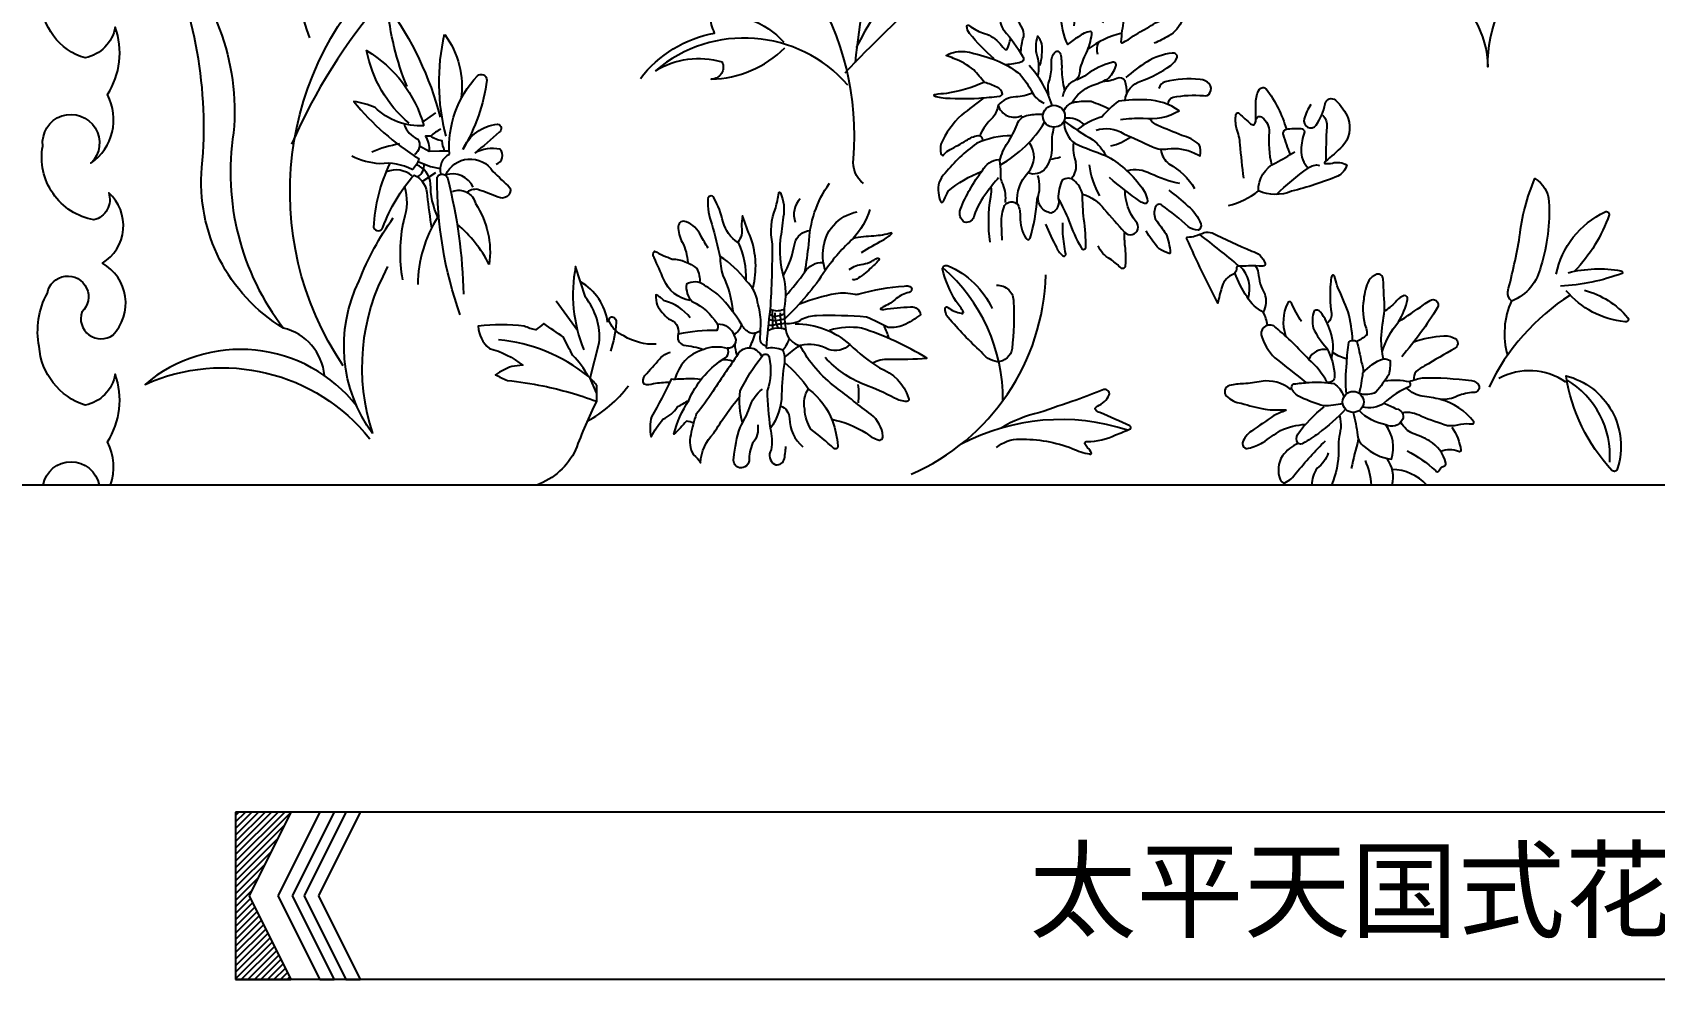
# Model space of a CAD drawing. Extents: x -66030 to 95157, y -13132 to 45879.
# Drawn here: x -44760 to -44129, y 2396 to 2765 of the extents above; entities that cross this region are included whole.
import ezdxf

# ---------------------------------------------------------------- set-up
doc = ezdxf.new("R2010")
doc.units = 0
doc.header["$LTSCALE"] = 100
doc.header["$MEASUREMENT"] = 0
for name, color, linetype in [('3', 11, 'CONTINUOUS'), ('4', 121, 'CONTINUOUS'), ('BH', 21, 'CONTINUOUS'), ('TEXT', 105, 'CONTINUOUS')]:
    doc.layers.add(name, color=color, linetype=linetype)
doc.styles.add('HZ', font='simhei.ttf')

# ---------------------------------------------------------------- blocks, each defined once
blk = doc.blocks.new('A$C39D27A13')
at = {"layer": '3'}
for p, q in [((637.69, 141.19), (643.05, 144.94)), ((638.07, 118.51), (643.05, 121.71)), ((698.17, 60.21), (689.87, 71.61))]:
    blk.add_line(p, q, dxfattribs=at)
for points in [[(606.92, 46.45, -0.374568), (626.2, 203.86, -0.041694), (675.8, 252.99, 0.24003), (693.46, 289.57, -0.294473), (672.43, 232.6, 0.150041), (586.82, 132.82)], [(1103.86, 252.01, 0.543655), (1082.25, 259.86, -0.348729), (1078.71, 256.33, -0.295387), (1075.57, 261.43, 0.367377), (1050.81, 254.76, 0.459903), (1049.24, 229.23, 0.624938), (1034.7, 194.68, -0.255142), (1052.78, 162.88, -0.448249), (1111.93, 216.73, -0.448249)], [(593.88, 174.26, -0.087595), (584.85, 227.88, -0.744055), (588.96, 227.27, -0.058259), (595.07, 182.32)], [(809.57, 117.5, -0.270944), (805.71, 127.02, 0.160936), (789.2, 194.96, 0.166357), (751.18, 223.33, 0.166357)], [(806.43, 164.56, -0.029805), (814.22, 211.62, -0.45915), (817.84, 211.5, -0.151007), (819.76, 201.44, -0.243457), (839.32, 217.51, -0.087508), (835.16, 206.25, -0.031564), (827.93, 192.6, -0.313281), (835.35, 192.45, 0.021526), (802.27, 160.41)], [(887.3, 151.33, -0.244363), (892.2, 157.88, 0.257196), (893.95, 161.72, -0.055535), (896.46, 168.37, 0.066964), (898.52, 175.54, 0.452464), (898.02, 176.73, 0.121566), (893.29, 174.62, 0.018051), (889.14, 171.57, -0.104814), (886.62, 183.14, -0.124964), (890.45, 197.33, -0.093107), (891.51, 178.93)], [(902.82, 179.98, -0.092069), (909.43, 190.26, -0.177878), (912.72, 191.84, -0.558011), (913.86, 190.12, 0.109551), (910.93, 181.16, 0.026574), (909.88, 172.65, 0.510019), (910.32, 172.27, 0.064126), (914.84, 174.97, -0.013966), (921.71, 178.96, -0.140693), (928.99, 181.55, 0.012659), (932.96, 182.15, -0.605716), (933.78, 181.12, -0.162566), (928.53, 174.99, -0.045082), (922.81, 172.09)], [(488.45, 53.91, -0.173904), (491.66, 74.76, -1.389298), (505.11, 67.37, 0.73149), (517.18, 58.42, 0.491505), (513.08, 86.4, 0.504606), (515.56, 113.81, -0.435755), (509.81, 103.28, -0.415023), (489.87, 132.04, -1.600816), (508.64, 125.34, 0.380556), (515.05, 152.07, 0.232427), (518.1, 178.4, -0.303494), (506.39, 166.36, -0.332582), (489.32, 189.18, -0.332582)], [(631.8, 155.18, -0.074234), (624.11, 186.64, -0.095175), (644.71, 143.28, -0.095175)], [(870.84, 168.28, -0.034886), (871.71, 173.81, 0.213312), (871.67, 177.55, 0.133815), (864.64, 185.65, 0.245135), (863.22, 185.76, 0.129331), (862.57, 183.08, 0.160243), (864.33, 177.09, -0.053523), (871.54, 167, -0.597668), (870.93, 164.67, -0.049171), (865.02, 163.69, -0.049171)], [(722.7, 158.4, -0.184221), (751.58, 176.08, -0.093907), (749.89, 182.66, -0.258152), (778.52, 172.49, -0.258152)], [(860.46, 166.05, -0.037387), (850.88, 175.9, -0.127315), (849.79, 178.67, -0.687605), (850.89, 178.84, 0.075166), (855.91, 176.18, -0.135194), (862.19, 172.52, -0.006786), (864.51, 169.91, 0.405674), (865.53, 169.72, 0.024889), (866.96, 173.92, 0.024889)], [(646.48, 175.45, -0.202984), (652.71, 150.39, -0.202984)], [(878.35, 163.42, 0.100018), (879.05, 171.88, 0.111679), (877.44, 174.8, 0.168189), (877.21, 166.97, -0.136964), (877.39, 159.4, -0.136964)], [(632.61, 140.91, -0.173449), (616.05, 169.23, -0.19237), (638.31, 139.96)], [(728.55, 161.37, -0.213959), (754.48, 164.81, -0.566335), (750.26, 158.13, 0.194675), (778.9, 170.29)], [(856.51, 156.85, -0.069979), (841.87, 152.55, 0.014596), (837.47, 152.05, 0.066241), (837.05, 151.89, 0.592188), (837.15, 151.63, 0.062406), (839.7, 150.91, 0.039925), (854.57, 150.72, 0.016024), (862.52, 151.47, 0.296548), (863.69, 152.3, 0.26007), (861.54, 155.02, 0.041145), (856.7, 156.83, 0.024326), (852.58, 161.72, 0.076245), (844.67, 166.21, 0.011164), (841.78, 167.36, -0.076203), (845.6, 168.8, -0.119979), (852.61, 168.07, -0.051715), (862.71, 164.83, -0.068693), (870.57, 159.95, -0.066119), (875.39, 152.76, 0.163497), (879.95, 148.81)], [(881.79, 152.11, -0.160264), (882.12, 157.98, 0.076599), (882.84, 163.98, -0.207472), (883.96, 168.32, -0.259668), (885.28, 169.03, -0.270779), (886.48, 167.32, -0.048363), (886.78, 161.94, 0.045564), (887.82, 153.95)], [(890.77, 148.9, -0.162405), (898.52, 155.62, 0.050426), (904.64, 158.16, 0.138294), (907.87, 163.13, 0.72214), (906.37, 164.61, 0.096926), (896.7, 160, -0.059902), (892.55, 157.69)], [(911.51, 149.81, -0.317965), (917.83, 157.41, 0.069852), (929.26, 163.44, 0.108796), (931.85, 166.55, 0.511626), (929.9, 168.19, 0.118559), (920.07, 164.86, 0.04235), (911.76, 158.69)], [(648.27, 128.82, -0.207264), (659.17, 159.4, -0.638051), (662.86, 157.77, -0.102398), (653.49, 130.71)], [(912.17, 152.55, 0.064926), (911.5, 157.34, 0.412317), (908.31, 158.3, -0.079143), (902.77, 157.14, -0.05588)], [(928.34, 148.17, -0.375278), (930.24, 151.09, -0.06794), (942.04, 151.69, 0.379226), (944.54, 152.76, 0.290728), (944.4, 156.29, 0.200273), (940.69, 157.91, 0.095728), (927.13, 157.03, 0.274459), (924.66, 154.48)], [(875.43, 152.69, -0.102433), (868.91, 151.21, 0.207746), (862.04, 147.91, 0.465834), (871.25, 143.96)], [(962.39, 141.73, -0.003588), (962.46, 149.11, -0.140536), (963.86, 154.14, -0.481999), (966.5, 154.27, -0.089881), (974.32, 138.62)], [(638.31, 139.96, -0.213768), (619.33, 147.07, 0.054662), (611.03, 149.44, 0.083906), (636.41, 127.16)], [(856.51, 150.8, 0.012574), (847.78, 144.1, 0.099287), (839.75, 132.79, 0.120877), (839.78, 129.12, 0.167037), (840.37, 128.39, 0.295456), (840.94, 128.8, -0.090721), (843.39, 130.71, 0.023375), (849.61, 134.16, -0.114013), (854.26, 136.19, -0.402573), (855.99, 134.24, -0.402573)], [(862.04, 147.91, -0.139889), (859.97, 143.21, 0.100123), (854.88, 136.05)], [(887.62, 145.57, -0.289439), (892.03, 149.22, -0.055346), (898.35, 149.48, -0.019868), (905.45, 146.59, -0.019868)], [(909.66, 142.39, -0.041186), (918.5, 142.89, 0.16978), (932.55, 145.8, 0.149538), (919.92, 150.01, 0.04984), (908.87, 149.48, 0.063379), (902.56, 143.44, 0.105248), (892.74, 138.34)], [(983.8, 148.29, 0.067155), (981.31, 142.62, 0.865378), (985.94, 140.23, 0.100526), (989.42, 148.52, -0.59903), (993.5, 149.89, -0.108763), (998.4, 142.75, -0.271813), (996.21, 132, -0.019237), (989.46, 126.01, 0.706836), (989.41, 125.27, 0.058155), (992.28, 125.4, -0.21893), (997.91, 124.63, -0.202297), (994.41, 120.3, -0.035253), (976.34, 114.44, -0.202315), (963.46, 114.56, -0.202315)], [(630.61, 140.68, 0.219998), (635.94, 134.74, -0.421002), (634.63, 128.7, -0.421002)], [(653.49, 130.71, -0.268624), (667.07, 140.62, -0.662847), (667.72, 137.39, -0.005968), (658.19, 129.31, -0.005968)], [(864.93, 110.05, 0.102155), (864.06, 117.03, -0.190702), (863.15, 121.74, 0.043372), (862.7, 126.44, -0.093997), (865.81, 133.43, 0.048466), (869.49, 140.46, -0.285641), (873.9, 144.13, -0.039319), (879.58, 144.46, -0.039319)], [(883.79, 139.37, 0.10191), (883, 131.59, -0.145229), (880.6, 123.51, -0.352846), (873.62, 121.62, -0.391486)], [(887.65, 141.81, 0.231628), (892, 133, 0.014695), (903.85, 128.41, -0.112174), (917.57, 116.45, -0.154839), (920.21, 110.71, -0.572887), (919.1, 109.71, -0.091759), (917.38, 110.5, -0.030295), (905.45, 119.78, -0.030295)], [(887.65, 141.81, 0.020218), (898.98, 134.47, -0.095015), (903.95, 128.49, -0.095015)], [(900.19, 138.18, -0.228261), (910.99, 136.84, -0.004888), (922.16, 131.76, 0.166044), (928.14, 131.01, -0.137738), (938.59, 129.29, -0.0099), (940.7, 128.19, 0.183798), (940.33, 132.63, 0.129235), (933.61, 136.21, -0.005916), (924.3, 140.02, -0.115815), (921.24, 142.39)], [(957.77, 119.53, -0.012282), (956.34, 132.62, 0.06729), (954.96, 139, -0.099395), (954.68, 144.31, -0.763839), (956.07, 144.63, 0.0139), (960.4, 140.72, 0.247323), (961.68, 140.36, 0.180904), (962.39, 141.78, -0.198202), (963.32, 143.56, -0.218736), (964.96, 143.14, -0.24555), (967.64, 137.53, 0.083886), (968.57, 124.63)], [(988.52, 144.02, -0.219197), (990.05, 139.47, 0.020187), (989.75, 126.45)], [(646.4, 130.24, -0.068937), (645.42, 134.03, -0.108187), (640.92, 135.93), (639.02, 135.93, -0.124695), (640.44, 130)], [(867.39, 136.06, 0.111478), (853.62, 133.06, 0.068918), (841.43, 121.42, 0.268082), (838.87, 113.84, 0.111838), (839.77, 110.26, 0.400742), (840.29, 110.14, 0.209015), (840.98, 111.1, -0.025847), (842.61, 114.42, -0.089294), (855.46, 122.07, -0.089294)], [(869.41, 109.79, -0.20161), (873.62, 121.62, 0.365158), (874.11, 133.42, 0.365158)], [(975.89, 128.76, -0.030613), (973.24, 136.44, -0.457103), (974.32, 138.62, -0.036667), (979.94, 138.93, -0.339661), (981.45, 137.56, 0.090586), (980.08, 130.58, 0.207565), (982.82, 123.43)], [(636.41, 127.16, -0.170849), (633.8, 122.89, 0.154074), (621.22, 125.16, -0.104608), (610.32, 128.11, -0.104608)], [(646.83, 120.82, -0.594299), (665.24, 122.17, -0.001227), (671.98, 115.68, -0.619007), (667.25, 112.11, 0.008961), (659.33, 115.14, 0.234138), (654.79, 113.65)], [(862.25, 119.71, 0.04479), (857.69, 113.92, 0.10046), (852.69, 104.95, -0.439005), (849, 102.39, -0.347606), (847.32, 107.41, -0.067643), (855.89, 122.51, -0.240388), (862.3, 126.87, -0.240388)], [(925.44, 130.56, 0.182773), (928.57, 125.06, -0.130385), (938.6, 115.57, -0.130385)], [(963.46, 114.56, -0.299417), (970.21, 125.56, 0.020532), (977.67, 129.82)], [(625.01, 125.11, 0.102304), (618.73, 100.33, 0.734687), (622.39, 100.37, -0.09403), (634.51, 120.76, -0.301506), (639.56, 112.66, 0.006833), (641.3, 100.08)], [(643.76, 104.4, -0.113482), (640.96, 117.37, 0.28517), (635.46, 124.79)], [(652.54, 66.24, -0.087595), (643.51, 119.86, -0.744055), (647.61, 119.25, -0.058259), (653.73, 74.3)], [(863.62, 95.33), (863.33, 102.07, -0.098818), (864.53, 108.83, -0.480031), (869.74, 109.23, -0.115853), (870.63, 104.49, 0.149743), (872.82, 96.11, 0.624945), (874.53, 96.1, 0.047759), (877.3, 111.36, 0.167514), (877.56, 120.57)], [(932.81, 117.41, -0.059032), (921.43, 121.28, 0.188502), (912.31, 122.37)], [(970.43, 113.2, -0.034926), (982.82, 123.43, -0.254834), (987.26, 124.5, -0.254834)], [(630.72, 116.37, -0.161877), (630.48, 103.22, 0.101796), (630.01, 79.99)], [(649.46, 114.36, -0.455046), (658.47, 109.62, -0.182971), (663.76, 85.93, -0.182971)], [(771.77, 53.26, -0.011852), (773.33, 68.48, 0.018084), (774.13, 93.88, -0.146643), (775.4, 108.04, 0.02138), (776.59, 113.73, -0.40477), (776.89, 114.07, -0.179418), (777.22, 113.76, -0.156728), (778.35, 104.31, 0.004412), (777.19, 95.41, 0.086448), (778.31, 81.46, -0.107972), (778.66, 68.84, 0.037526), (779.35, 60.18, 0.037526)], [(786.77, 83.03, 0.013062), (788.29, 93.73, -0.147954), (796.35, 117.54, -0.147954)], [(858.88, 94.54, -0.074127), (859.15, 112.28, 0.113577), (859.28, 116.2, 0.113577)], [(894.93, 113.47, 0.147707), (891.67, 118.59, 0.362305), (887.03, 118.72, 0.112752), (885.45, 111.63, -0.397624), (882.67, 105.95, -0.434063), (877.76, 112.82, -0.178975)], [(894.93, 113.34, -0.16076), (903.35, 107.42, -0.003907), (911.24, 98.48, 0.238834), (914.28, 97.55, 0.588094), (915.65, 102.63, -0.160578), (911.5, 114.78)], [(928.52, 114.81, -0.024522), (935.97, 108.69, -0.133077), (941.01, 101.71, -0.354743), (939.98, 99.24, -0.164846), (936.06, 100.7, 0.027642), (925.97, 108.92, 0.556834), (923.27, 108.13, 0.239103), (923.58, 103.14, -0.01383), (927.37, 98, -0.079316), (929.09, 90.45, -0.555995), (928.7, 90.22, -0.085512), (924.79, 92.04, -0.05842), (919.66, 99.01, -0.05842)], [(766.68, 76.99, 0.139462), (765.74, 96.26, -0.027109), (762.49, 104.92, 0.051317), (762.09, 100.62, -0.221909), (760.58, 94.48, -0.171227), (754.88, 102.45, 0.074253), (751.31, 111.82, 0.944863), (749.02, 111.16, 0.106778), (750.5, 101.61, -0.011726), (753.75, 88.65, -0.011726)], [(885.45, 111.63, -0.027517), (889.63, 102.92, 0.048099), (894.38, 92.5, 0.739623), (896.21, 92.42, 0.03242), (895.47, 103.59, -0.028183), (894.93, 113.47)], [(618.37, 20.01), (618.37, 20.01, -0.277974), (613.07, 79.54, -0.060197), (626.42, 104.09)], [(749.09, 92.25, -0.012019), (746.19, 97.17, 0.197858), (740.56, 102.5, 0.549295), (737.41, 100.73, 0.136359), (738.98, 94.56, -0.100366), (741.14, 86.74, -0.100366)], [(812.05, 107.29, -0.104599), (805.59, 96.06, 0.058165), (794.78, 83.65, -0.059762), (778.83, 64.67)], [(794.78, 83.65, -0.121711), (793.88, 91.23, -0.348764), (807.18, 106.44, -0.361339)], [(880.46, 101.64, 0.012265), (884.85, 92.37, 0.147377), (887.58, 89.15, 0.548457), (888.36, 90.05, -0.016337), (887.29, 97.81, -0.025235), (887.3, 102.16, -0.025235)], [(1079.47, 82.08, -0.238566), (1098.52, 106.4, -0.612119), (1100.06, 105.25, -0.107541), (1086.61, 83.27, -0.107541)], [(778.31, 81.46, 0.087226), (782.79, 94.15, -0.318345), (788.81, 99.12, -0.318345)], [(808.87, 90.55, -0.032696), (817.12, 95.37, 0.07956), (820.58, 98.03, 0.506683), (820.44, 98.2, -0.061834), (813.61, 97, 0.033564), (805.59, 96.06)], [(911.24, 98.48, 0.05258), (911.42, 93.02, -0.045671), (911.56, 85.5, -0.790313), (909.54, 84.85, 0.056573), (905.62, 88.09, -0.182831), (900.98, 93.22, -0.182831)], [(742.03, 71.83, -0.254028), (731.78, 80.05, 0.020063), (728.01, 88.57, -0.390345), (728.19, 91.09, 0.040662), (735.09, 88.04, -0.16947), (744.63, 84.34, -0.157654), (745.74, 78.8, -0.157654)], [(771.88, 54.61, -0.107141), (771.34, 54.18, -0.374275), (769.35, 57.03, 0.008429), (769.59, 63.38, 0.064726), (768.35, 71.2, 0.172758), (763.93, 79.53, 0.086474), (753.75, 89.07, 0.080046), (754.81, 81.65, -0.096438), (758.63, 67.67)], [(705.57, 35.9), (703.14, 41.58), (706.65, 55.38, 0.19207), (701.24, 73.23), (697.45, 85.13, 0.148651), (700.7, 52.67)], [(779.19, 73.6, 0.033035), (786.77, 83.03, -0.278058), (793.96, 86.65, -0.278058)], [(804, 83.98, -0.12069), (809.45, 86.08, 0.096172), (812.84, 87.21, -0.001131), (814.46, 88.1, -0.277661), (815.55, 88.25, -0.289336), (815.57, 87.65, -0.055486), (812.21, 84.32, -0.063646), (806.94, 80.23, -0.318481), (805.27, 80.17, -0.318481)], [(861.42, 77.81, -0.438116), (868.06, 71.36, -0.038278), (867.47, 53.19, -0.369834), (861.62, 48.02, -0.20409), (855.48, 51.83, -0.026668), (842.56, 65.22, -0.201541), (841.44, 69.05, -0.47901), (842.47, 69.21, 0.134076), (847.75, 66.92, 0.518739), (848.58, 67.27, 0.059452), (845.73, 71.44, -0.074153), (840.33, 84.17, -0.526464), (842.56, 85.38, -0.185653), (859.74, 68.74)], [(965.35, 67.33, -0.143331), (959, 73.27, -0.068473), (954.3, 82.66)], [(962.29, 85.32, -0.095606), (963.4, 82.72, 0.111151), (965.88, 74.4, -0.195582), (965.35, 67.33, -0.195582)], [(1012.11, 49.17, -0.040115), (1011.25, 57.1, -0.020908), (1012.62, 68.02, 0.006336), (1012.02, 80.21, 0.498735), (1009.54, 82.08, 0.161842), (1006.46, 79.7, 0.094832), (1004.47, 72.32, 0.128316), (1005.38, 61.07, -0.161481), (1005.62, 58.42, -0.056515), (1001.78, 55.89, -0.056515)], [(1084.1, 82.7, -0.106511), (1104.67, 83.46, -0.4571), (1105.17, 82.45, -0.075409), (1081.1, 77.44)], [(759.15, 58.43, 0.118178), (762.23, 62.37, 0.048646), (753.42, 73.76, 0.029451), (747.6, 77.84, 0.299481), (740.61, 78.26, 0.234459), (742.91, 71.45, -0.137377), (752.69, 62.8, -0.325186), (759.26, 58.14, -0.626373), (756.51, 53.26, -0.626373)], [(784.7, 70.64, -0.041728), (798.77, 74.67, -0.091074), (806.4, 74.32, 0.156327), (807.87, 74.49, -0.045567), (825.48, 77.52, -0.266967), (828.23, 76.95, -0.47275), (827.34, 74.99, 0.111574), (822.36, 72.64, -0.088925), (817.67, 69.59, 0.165684), (816.22, 68.55, 0.114452), (817.5, 68.44, -0.022775), (827.97, 69.41, -0.429262), (831.78, 66.35, -0.044824), (825.23, 62.22, -0.108682), (819.24, 61.37, -0.00022), (810.79, 65.45, 0.028558), (791.27, 65.92, 0.118506), (785.37, 64.42)], [(1000.13, 56.34, 0.048822), (998.45, 67.43, 0.01405), (994.12, 77.62, 0.032908), (993.04, 81.41, 0.703632), (992.03, 81.47, 0.077088), (991.57, 78.39, 0.065277), (991.9, 66.96, -0.215884), (990.49, 63.19, -0.423991)], [(1090.43, 75.92, -0.151576), (1107.34, 65.19, -0.755242), (1106.2, 63.59, -0.197129), (1083.35, 75.69)], [(742.09, 65.13, 0.168175), (732.13, 71.7, 0.080196), (728.66, 74.15, 0.01895), (729.16, 70, 0.061474), (733.61, 64.7, -0.402049), (737.43, 58.77, 0.445574), (739.55, 54.54, -0.051278), (747.18, 52.84, -0.180696), (756.51, 53.26, -0.459937), (754.6, 48.82, -0.459937)], [(980.27, 63.65, -0.029078), (976.29, 70.93, 0.702884), (974.71, 70.77, 0.193216), (974, 58.31)], [(1011.67, 51.87, -0.095444), (1017.95, 63.52, 0.087219), (1021.57, 72.31, 0.410765), (1020.28, 73.8, 0.135407), (1017.31, 71.85, -0.073643), (1012.78, 67.83, -0.073643)], [(1018, 63.54, 0.002626), (1027.78, 70.18, -0.038732), (1030.32, 71.93, -0.310126), (1032.63, 71.92, -0.336321), (1033.24, 69.11, -0.037139), (1019.28, 49.96)], [(728.85, 54.84, -0.151251), (716.23, 58.09, -0.183104), (710.65, 63.55, -0.60957), (711.75, 65.52, -0.403406), (713.21, 63.24, -0.071168), (710.98, 52.13, -0.071168)], [(778.83, 64.67, -0.008676), (776.08, 64.03, -0.249064), (772.86, 64.73)], [(778.62, 66.51, -0.09411), (775.15, 65.62, -0.258208), (773.12, 66.75)], [(991.92, 49.21, 0.152651), (991.51, 59.87, 0.079798), (987.67, 67.37, 0.393994), (985.11, 67.87, 0.137365), (984.75, 61.14, 0.066595), (990.07, 53.27, -0.119689), (993.13, 42.41, -0.473233), (990.25, 39.98, -0.473233)], [(705.57, 38.93, 0.031239), (702.32, 42.4, 0.075171), (696.37, 50.51, -0.020577), (692.76, 57.54, -0.011098), (685.13, 62.86, 0.033909), (681.93, 60.41, -0.044573), (677.42, 61.87, 0.061066), (659.55, 61.87, 0.226665), (663.88, 53.22, -0.104363), (676.84, 46.68, 0.024445), (672.55, 46.18, 0.062701), (666.29, 42.99, 0.034852), (670.92, 40.77, -0.016289), (684.73, 38.61, -0.037806), (705.57, 32.66)], [(769.65, 60.47, -0.306274), (765.29, 59.29, -0.144604), (762.23, 62.37)], [(778.98, 63.01, -0.030401), (775.57, 62.53, -0.118147), (772.61, 62.23)], [(783.01, 62.8, -0.188491), (804.21, 54.75, 0.048812), (815.81, 45.64, -0.230409), (827.14, 33.9, -0.547187), (826.5, 32.52, -0.125413), (821.71, 33.89, 0.02509), (809.86, 39.13, -0.112148), (794.67, 49.66, -0.112148)], [(812.98, 47.54, -0.140777), (819.47, 49.03, 0.024358), (834.31, 49.45, 0.058025), (808.87, 61.1, 0.114641), (796.36, 60.26)], [(990.25, 39.98, 0.091721), (983.06, 48.92, 0.03273), (970.28, 61.33, 0.710714), (964.48, 58.55, 0.117639), (969.82, 49.5, -0.007555), (981.89, 39.98, -0.007555)], [(1023.94, 55.81, -0.077403), (1035.67, 58.07, -0.209928), (1040.57, 56.65, -0.468872), (1039.96, 53.24, 0.003792), (1028.2, 46.39, 0.050483), (1024.94, 44.23, 0.218479), (1023.99, 40.95)], [(516.27, 0, 0.212842), (515.05, 16.79, 0.232427), (518.1, 43.13, -0.303494), (506.39, 31.08, -0.302967), (488.45, 53.91)], [(612.13, 30.84, 0.425197), (529.7, 39.2, -0.342632), (617.23, 18.04, -0.342632)], [(734.07, 39.92, 0.049457), (727.74, 39.39, -0.179946), (724.14, 39.32, -0.326209), (724.45, 42.61, -0.003444), (730.25, 49.16, -0.162389), (734.46, 51.78)], [(770.02, 50.08, 0.497443), (761.48, 52.03, 0.004694), (750.89, 36.43, -0.034583), (744.41, 27.6, 0.017379), (742.27, 19.61, 0.20133), (743.4, 11.74, -0.085844), (746.12, 8.71, -0.185723), (751.24, 20.15, -0.029385), (761.28, 34.4)], [(762.42, 24.2, -0.099917), (761.6, 36.63, -0.056408), (770.12, 50.19, -0.747877), (772.79, 49.76, -0.143409), (772.03, 36.67, 0.016012), (773.2, 22.13, -0.109238), (773.59, 13.72, 0.413084), (774.92, 8.07, 0.402429), (778.61, 9.66, 0.046892), (779.37, 15.07)], [(771.77, 53.26, -0.171906), (778.13, 52.63, -0.132348), (778.77, 47.76, 0.038611), (777.71, 35.26, -0.152616), (773.26, 21.93, -0.152616)], [(804.21, 54.75, -0.305387), (795.94, 52.84, 0.187607), (784.91, 54.32, 0.061796), (778.83, 49.7)], [(797.28, 25.6, -0.088607), (810.5, 20.32, 0.086322), (814.88, 17.74, 0.634805), (817.14, 19.04, 0.215218), (812.54, 27.46, -0.000954), (798.94, 38.01, -0.112253), (784.91, 54.32)], [(997.69, 35.51, -0.057315), (997.94, 47.49, -0.046035), (998.66, 55.65, -0.367251), (1001.78, 55.89, -0.028379), (1003.5, 47.95, -0.13445), (1004.25, 43.73, 0.019305)], [(743.43, 24.18, 0.034227), (740.61, 24.88, -0.039705), (735.73, 19.79, -0.079701), (741.53, 32.97, -0.14314), (754.6, 48.82, -0.128691), (758.7, 48.29, -0.128691)], [(778.77, 47.76, -0.072148), (788.31, 37.27, -0.136157), (797.57, 24.89, -0.061196), (799.6, 15.29, -0.668684), (798.05, 14.27, 0.027761), (789.06, 21.78, -0.127896), (786.72, 29.54, -0.198562), (788.12, 37.47, -0.202826)], [(705.57, 38.93), (705.57, 32.66, 0.025902), (697.45, 13.72, -0.197716), (682.29, 0)], [(746.33, 41.08, 0.057461), (741.24, 41.4, -0.029366), (734.67, 41.19, -0.02027), (727.04, 26.57, 0.126739), (726.83, 18.73, -0.042571), (731.49, 25.72, 0.160061), (737, 30.38, -0.000027), (741.53, 32.97, -0.000027)], [(976.09, 37.2, 0.215136), (964.52, 40.37, -0.023008), (957.68, 39.44, 0.06238), (952.19, 38.77, 0.594361), (951.07, 34.57, 0.161051), (956.68, 31.89, 0.01681), (966.01, 29.49, 0.027425), (973.98, 29.26, -0.893621), (974.08, 29.04, 0.018514), (969.5, 27.06, 0.003434), (960.7, 20.96, 0.171122), (957.3, 16.49, 0.588173), (959.58, 14.3, 0.046671), (965.16, 16.56, -0.004185), (972.06, 21.23, -0.094863), (981.78, 23.63, -0.094863)], [(996.28, 31.72, -0.050367), (988.93, 30.79, -0.05061), (980.12, 34.13, -0.159302), (976.44, 37.24, -0.403394), (977.27, 39.36, -0.02673), (983.24, 39.95, -0.06743), (992.82, 39.51, -0.171182), (996.56, 34.71)], [(1012.6, 40.57, -0.08735), (1022.2, 40.29, -0.244965), (1022.44, 38.37, 0.099346), (1012.35, 31.89, -0.228044), (1003.93, 30.38)], [(1022.2, 40.29, -0.053469), (1027.41, 41.76, -0.039073), (1046.44, 40.66, -0.301417), (1049.49, 38.41, -0.458195), (1047.22, 36.07, 0.081999), (1041.12, 34.7, -0.143244), (1034.3, 33.43, 0.014731), (1027.26, 34.61, -0.154116), (1021.36, 37.65, -0.154116)], [(768.38, 23.39, -0.226089), (766.4, 16.3, 0.099605), (765.02, 9.42, -0.498399), (760.61, 6.98, -0.345594), (759.06, 10.55, -0.055035), (761.55, 22.47, 0.035176), (765.2, 30.03, -0.173101), (770.29, 37.38, -0.162833)], [(861.42, 14.65, -0.184272), (870.42, 17.88, -0.095718), (890.92, 14.25, 0.064455), (897.69, 12.09, 0.481393), (898.4, 12.37, 0.098918), (896.9, 14.54, -0.074285), (895.88, 16.07, -0.634578), (896.73, 16.94, 0.120268), (907.76, 19.52, 0.021603), (913.63, 21.94, 0.524777), (913.38, 23.03, 0.007136), (901.69, 28.24, -0.159008), (899.8, 29.49, -0.317946), (900.73, 30.68, 0.171229), (905.36, 35.14, 0.546958), (903.28, 37.21, -0.013064), (892.48, 33.12, 0.001452), (878.23, 28.2, 0.085315), (863.2, 22.19)], [(1012.34, 31.89, -0.000881), (1017.15, 29.73, -0.478493), (1019.6, 25.51, -0.435292), (1013.07, 23.49)], [(1019.31, 28.29, -0.163039), (1027.01, 26.83, 0.028587), (1037.13, 23.25, 0.111783), (1042.34, 23.74, -0.063951), (1046.59, 23.81, 0.579629), (1047.35, 24.58, 0.17509), (1034.18, 33.35)], [(777.28, 30.81, -0.314197), (780.75, 25.95, 0.216037), (785.97, 14.92)], [(997.41, 29.49, -0.036518), (986.81, 20.1, -0.022189), (980.92, 16.31, -0.388623), (978.83, 16.32, -0.27959), (978.77, 19.82, -0.069871), (989.09, 30.47)], [(995.09, 27.22, -0.05307), (995.59, 22.12, 0.082821), (994.67, 13.53, -0.096308), (991.88, 0)], [(1000.34, 28.26, -0.046106), (1002.02, 19.41, 0.194072), (1004.59, 15.01, 0.146902), (1015.23, 10.05, 0.239711), (1013.07, 23.49, -0.159632), (1002.68, 29)], [(1021.37, 13.3, -0.065925), (1032.42, 5.65, 0.366447), (1033.47, 5.21, 0.001316), (1034.53, 6.7, -0.180286), (1035.68, 7.32, 0.478204), (1036.39, 8.58, 0.195692), (1030.14, 17.26, 0.041797), (1023.59, 20.08, -0.167879), (1019.05, 24.27, -0.167879)], [(1038.78, 22.58, -0.116388), (1042.32, 13.53, -0.612222), (1041.42, 13.07, 0.20278), (1034.49, 13.07)], [(978.88, 16.19, 0.138466), (972.83, 11.34, 0.248062), (971.94, 2.2, 0.388231), (973.73, 0.86, 0.138033), (978.11, 4.7, -0.021594), (989.56, 17.24, -0.021594)], [(489.99, 0, -0.832839), (511.8, 0, -0.832839)], [(990.66, 12.56, -0.167502), (986.27, 6.58, 0.137062), (984.22, 0)]]:
    blk.add_lwpolyline(points, format="xyb", dxfattribs=at)
for points in [[(564.19, 137.2, 0.205802), (583.62, 61.13, -0.286936), (551.9, 123.73, 0.134007), (536.44, 211.69, -0.226865)], [(1060.56, 75.31, 0.022968), (1065.19, 96.74, -0.075027), (1071.17, 119.41, -0.25194), (1076.59, 110.36, -0.090869), (1073.5, 85.28, -0.244574), (1062.17, 71.65, -0.291058)], [(949.08, 76.7, 0.028226), (947.65, 70.86, -0.014206), (935.56, 95.92, -0.571078), (935.82, 96.61, 0.084957), (938.84, 97.06, 0.006052), (942.37, 98.37, -0.129847), (945.38, 98.25, 0.017325), (960.84, 91.13, -0.264835), (966.01, 86.35, -0.537778), (965.18, 85.28, 0.007495), (959.63, 85.33, -0.023731), (955.88, 85.31, 0.416637), (954.9, 84.16, -0.333655), (952.92, 81.81, 0.20901)], [(1004.18, 43.65, -0.13269), (1012.11, 49.17, -0.14906), (1014.75, 48.45, -0.063878), (1014.24, 42.97, -0.029971), (1009.23, 36.21, -0.21151), (1002.77, 35.69, 0.028775)], [(1101.1, 5.71, -0.147464), (1083.27, 42.56, -0.431191), (1103.33, 6.52, -0.653175)]]:
    blk.add_lwpolyline(points, format="xyb", close=True, dxfattribs=at)
for points in [[(636.65, 132.14), (640.44, 130), (644.47, 130.24), (648.33, 130.24)], [(635.94, 125.97), (640.92, 124.08), (644.67, 123.29)]]:
    blk.add_lwpolyline(points, dxfattribs=at)
for centre, radius in [((883.79, 143.66), 4.28), ((1000.34, 32.37), 4.11)]:
    blk.add_circle(centre, radius, dxfattribs=at)
for centre, radius, start, end in [((1017.85, 59.09), 238.68, 138.41554, 152.19185), ((727.15, 156.91), 83, 167.08875, 194.64285), ((763.17, 120.67), 53.44, 41.03893, 130.38116), ((918.98, 140.84), 36.28, 104.02557, 127.22457), ((908.66, 169.64), 8.13, 160.86207, 192.40017), ((843.34, 135.23), 41.75, 17.6573, 42.4724), ((840.41, 165.38), 46.45, 299.04265, 328.86674), ((889.14, 133.46), 9.48, 47.04944, 96.91623), ((635.86, 89.89), 43.53, 99.30251, 114.08473), ((652.79, 122.7), 17.78, 116.10855, 131.91959), ((909.68, 131.61), 18.39, 174.66202, 199.08789), ((901.24, 152.93), 21.32, 282.82567, 305.43491), ((651.23, 122.95), 6.57, 116.80369, 194.40282), ((664.99, 117.51), 13.62, 77.25756, 119.91076), ((665.46, 128.36), 3.51, 287.82028, 43.86865), ((874.81, 169.49), 43.27, 279.96972, 285.43092), ((627.51, 113.03), 9.7, 49.52002, 112.23242), ((633.11, 124.61), 5.33, 303.5064, 4.45476), ((649.38, 112.19), 9, 25.17067, 106.43108), ((885.87, 124.08), 6.61, 315.93704, 13.25979), ((928.08, 128.04), 30.7, 186.11465, 210.03035), ((944.79, 138.15), 30.08, 283.3453, 308.35535), ((791.29, 105.43), 8.82, 136.31036, 200.03029), ((685.84, 77.57), 49.9, 147.46785, 179.3957), ((618.52, 62.76), 50.83, 27.12161, 49.75731), ((710.27, -205.56), 380.69, 49.82204, 52.77504), ((730.21, 80.48), 33.73, 358.39831, 24.54385), ((695.92, 45.83), 81.73, 151.30471, 198.41525), ((796.77, 33.7), 67.1, 359.23769, 49.3855), ((948.03, 76.52), 12, 341.18207, 46.2542), ((688.65, 60.59), 21.44, 7.77352, 60.09918), ((793.52, 84.15), 87.1, 293.41933, 358.47852), ((1131.5, 0.99), 86.6, 122.5682, 154.5826), ((1090.56, 59.03), 31.27, 155.95006, 195.76837), ((775.96, 74.19), 6.28, 245.27751, 293.42448), ((290.17, 54.05), 484.19, 0.77187, 1.64837), ((789.14, 66.75), 14.1, 178.4468, 203.61162), ((872.59, 71.53), 95.59, 182.65976, 186.31281), ((780.18, 72.84), 9.91, 263.0251, 303.3019), ((949.5, 59.47), 17.69, 8.93381, 26.36233), ((578.75, 40.76), 20.94, 5.13258, 76.53943), ((752.28, -14.89), 75.14, 89.85061, 101.4028), ((750.77, 61.68), 2.22, 320.15308, 30.31287), ((696.66, 83.67), 74.98, 336.12118, 340.95133), ((776.33, 53.55), 7.57, 66.95081, 120.65689), ((768.27, 61.58), 13.32, 317.75391, 339.6315), ((786.54, 61.45), 7.31, 190.01405, 257.13167), ((800.67, 52.52), 19.4, 14.23841, 28.89734), ((661.6, -7.97), 64.77, 51.04035, 84.83937), ((751.5, 37.6), 15.76, 106.96178, 166.84956), ((778.04, 55.93), 18.62, 182.90619, 196.5378), ((989.01, 46.33), 6.49, 77.2306, 156.49994), ((1002.81, 68.43), 19.81, 238.29744, 255.86034), ((1069.01, 19.68), 24.84, 55.09185, 118.70023), ((677.73, 69.34), 50.67, 298.51711, 322.66395), ((781.81, 35.32), 26.01, 352.60013, 8.38584), ((1065.83, 11.36), 34.54, 355.99003, 59.17614), ((886.53, -58.1), 83.61, 71.95596, 117.71958), ((1167.92, -28.56), 171.9, 164.38798, 168.2481), ((981.9, -1.11), 25.56, 2.48943, 24.74083), ((1003.54, 2.99), 12.39, 346.02631, 36.11057), ((1014.82, -13.46), 19.58, 43.43876, 88.14958)]:
    blk.add_arc(centre, radius, start, end, dxfattribs=at)
at = {"layer": '4'}
blk.add_lwpolyline([(2231.16, 0), (0, 0), (0, 450), (2231.16, 450)], close=True, dxfattribs=at)
blk = doc.blocks.new('A$C67C823C9')
at = {"layer": '3'}
for p, q in [((0, 65.25), (0, 0)), ((1101.22, 65.25), (0, 65.25)), ((21.6, 65.25), (5.28, 32.63)), ((32.8, 65.25), (16.48, 32.63)), ((38.4, 65.25), (22.07, 32.63)), ((43, 65.25), (26.68, 32.63)), ((48.6, 65.25), (32.28, 32.63)), ((5.28, 32.63), (21.6, 0)), ((16.48, 32.63), (32.8, 0)), ((22.07, 32.63), (38.4, 0)), ((26.68, 32.63), (43, 0)), ((32.28, 32.63), (48.6, 0)), ((0, 0), (21.6, 0)), ((1101.22, 0), (0, 0)), ((32.8, 0), (38.4, 0)), ((43, 0), (48.6, 0))]:
    blk.add_line(p, q, dxfattribs=at)
at = {"layer": 'BH'}
for p, q in [((0, 61.39), (3.86, 65.25)), ((0, 46.11), (19.14, 65.25)), ((0, 48.66), (16.59, 65.25)), ((0, 51.21), (14.05, 65.25)), ((0, 53.75), (11.5, 65.25)), ((0, 56.3), (8.95, 65.25)), ((0, 58.84), (6.41, 65.25)), ((0, 63.93), (1.32, 65.25)), ((0, 43.57), (21.53, 65.09)), ((0, 41.02), (18.98, 60)), ((0, 38.48), (16.43, 54.91)), ((0, 35.93), (13.88, 49.81)), ((0, 33.39), (11.33, 44.72)), ((0, 30.84), (8.78, 39.62)), ((0, 28.29), (6.23, 34.53)), ((0, 25.75), (5.81, 31.56)), ((0, 23.2), (6.66, 29.87)), ((0, 20.66), (7.51, 28.17)), ((0, 18.11), (8.36, 26.47)), ((0, 15.57), (9.21, 24.78)), ((0, 13.02), (10.06, 23.08)), ((0, 10.48), (10.91, 21.38)), ((0, 7.93), (11.76, 19.69)), ((0, 5.38), (12.6, 17.99)), ((0, 2.84), (13.45, 16.29)), ((0, 0.29), (14.3, 14.6)), ((2.25, 0), (15.15, 12.9)), ((4.8, 0), (16, 11.2)), ((7.34, 0), (16.85, 9.51)), ((9.89, 0), (17.7, 7.81)), ((12.43, 0), (18.55, 6.11)), ((14.98, 0), (19.4, 4.42)), ((17.53, 0), (20.24, 2.72)), ((20.07, 0), (21.09, 1.02))]:
    blk.add_line(p, q, dxfattribs=at)

msp = doc.modelspace()

# ---------------------------------------------------------------- block references
at = {"layer": '4'}
for name, p in [('A$C39D27A13', (-45246.35, 2589.01)), ('A$C67C823C9', (-44681.38, 2396.38))]:
    msp.add_blockref(name, p, dxfattribs=at)

# ---------------------------------------------------------------- texts
at = {"layer": 'TEXT', "insert": (-44372.17, 2429.49), "char_height": 30.6, "attachment_point": 4, "style": 'HZ'}
msp.add_mtext('太平天国式花蝶建筑彩画', dxfattribs=at)

doc.saveas('drawing.dxf')
